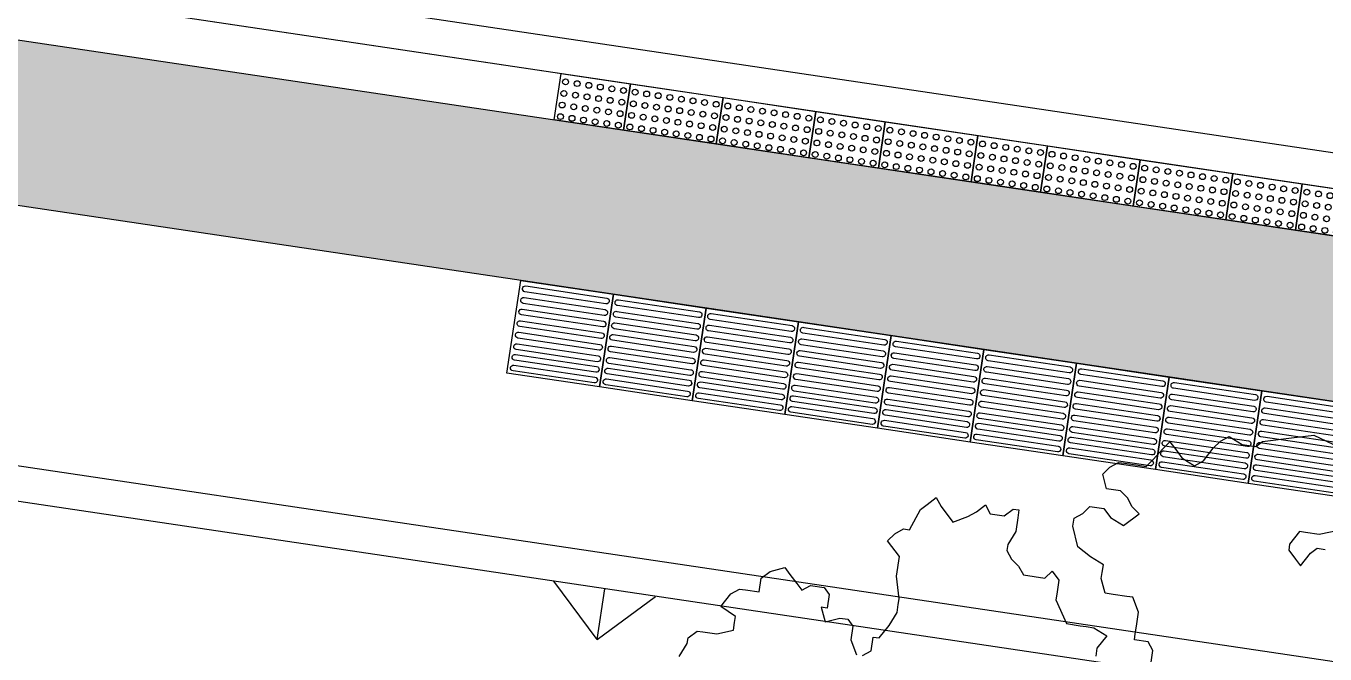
# Model space of a CAD drawing. Header units: millimetres. Extents: x 338 to 506, y 179 to 335.
# Drawn here: x 389.11 to 394.65, y 321.79 to 324.48 of the extents above; entities that cross this region are included whole.
import ezdxf

# ---------------------------------------------------------------- set-up
doc = ezdxf.new("R2010")
doc.units = ezdxf.units.MM
for name, color, linetype in [('ANDEN', 251, 'Continuous'), ('ARBOL-TOP', 3, 'Continuous'), ('MOBILIARIO_URBANO', 51, 'Continuous'), ('MUROS', 32, 'Continuous')]:
    doc.layers.add(name, color=color, linetype=linetype)

# ---------------------------------------------------------------- blocks, each defined once
blk = doc.blocks.new('*U879')
at = {"layer": 'MOBILIARIO_URBANO'}
blk.add_lwpolyline([(1193.079, 208.8296), (1193.379, 208.8296), (1193.379, 208.6296), (1193.079, 208.6296), (1193.079, 208.8296)], dxfattribs=at)
for centre in [(1193.1035, 208.7971), (1193.1535, 208.7971), (1193.2035, 208.7971), (1193.2535, 208.7971), (1193.3035, 208.7971), (1193.3535, 208.7971), (1193.4035, 208.7971), (1193.4535, 208.7971), (1193.1035, 208.7471), (1193.1535, 208.7471), (1193.2035, 208.7471), (1193.2535, 208.7471), (1193.3035, 208.7471), (1193.3535, 208.7471), (1193.4035, 208.7471), (1193.4535, 208.7471), (1193.1035, 208.6971), (1193.1535, 208.6971), (1193.2035, 208.6971), (1193.2535, 208.6971), (1193.3035, 208.6971), (1193.3535, 208.6971), (1193.4035, 208.6971), (1193.4535, 208.6971), (1193.1035, 208.6471), (1193.1535, 208.6471), (1193.2035, 208.6471), (1193.2535, 208.6471), (1193.3035, 208.6471), (1193.3535, 208.6471), (1193.4035, 208.6471), (1193.4535, 208.6471)]:
    blk.add_circle(centre, 0.0125, dxfattribs=at)
blk = doc.blocks.new('*U29')
at = {"layer": 'MOBILIARIO_URBANO'}
blk.add_lwpolyline([(1192.979, 208.8296), (1193.379, 208.8296), (1193.379, 208.6296), (1192.979, 208.6296), (1192.979, 208.8296)], dxfattribs=at)
for centre in [(1193.0035, 208.7971), (1193.0535, 208.7971), (1193.1035, 208.7971), (1193.1535, 208.7971), (1193.2035, 208.7971), (1193.2535, 208.7971), (1193.3035, 208.7971), (1193.3535, 208.7971), (1193.0035, 208.7471), (1193.0535, 208.7471), (1193.1035, 208.7471), (1193.1535, 208.7471), (1193.2035, 208.7471), (1193.2535, 208.7471), (1193.3035, 208.7471), (1193.3535, 208.7471), (1193.0035, 208.6971), (1193.0535, 208.6971), (1193.1035, 208.6971), (1193.1535, 208.6971), (1193.2035, 208.6971), (1193.2535, 208.6971), (1193.3035, 208.6971), (1193.3535, 208.6971), (1193.0035, 208.6471), (1193.0535, 208.6471), (1193.1035, 208.6471), (1193.1535, 208.6471), (1193.2035, 208.6471), (1193.2535, 208.6471), (1193.3035, 208.6471), (1193.3535, 208.6471)]:
    blk.add_circle(centre, 0.0125, dxfattribs=at)
blk = doc.blocks.new('*U887')
at = {"layer": 'ANDEN', "linetype": 'Continuous'}
for p, q in [((139.8345, 78.5683), (139.8345, 133.6332)), ((140.5344, 133.6332), (140.5344, 78.5683))]:
    blk.add_line(p, q, dxfattribs=at)
at = {"layer": 'ANDEN', "linetype": 'Continuous', "extrusion": (0, 0, -1)}
for points in [[(-139.8345, 133.6332), (-140.5344, 78.5683), (-139.8345, 78.5683)], [(-139.8345, 133.6332), (-140.5344, 133.6332), (-140.5344, 78.5683)]]:
    blk.add_solid(points, dxfattribs=at)
blk = doc.blocks.new('*U877')
at = {"layer": 'MOBILIARIO_URBANO', "color": 241}
blk.add_lwpolyline([(1146.7184, 221.4799), (1147.1184, 221.4799), (1147.1184, 221.0799), (1146.7184, 221.0799), (1146.7184, 221.4799)], dxfattribs=at)
for points in [[(1146.7433, 221.4599), (1147.0933, 221.4599, -1), (1147.0933, 221.4349), (1146.7433, 221.4349, -1)], [(1146.7432, 221.4099), (1147.0932, 221.4099, -1), (1147.0932, 221.3849), (1146.7432, 221.3849, -1)], [(1146.7432, 221.3599), (1147.0932, 221.3599, -1), (1147.0932, 221.3349), (1146.7432, 221.3349, -1)], [(1146.7432, 221.3099), (1147.0932, 221.3099, -1), (1147.0932, 221.2849), (1146.7432, 221.2849, -1)], [(1146.7431, 221.2599), (1147.0931, 221.2599, -1), (1147.0931, 221.2349), (1146.7431, 221.2349, -1)], [(1146.7429, 221.2099), (1147.0929, 221.2099, -1), (1147.0929, 221.1849), (1146.7429, 221.1849, -1)], [(1146.743, 221.1644), (1147.093, 221.1644, -1), (1147.093, 221.1394), (1146.743, 221.1394, -1)], [(1146.7429, 221.1179), (1147.0929, 221.1179, -1), (1147.0929, 221.0929), (1146.7429, 221.0929, -1)]]:
    blk.add_lwpolyline(points, format="xyb", close=True, dxfattribs=at)
blk = doc.blocks.new('*X960')
at = {"color": 0}
for q in [(138.5846, 115.0523), (138.5846, 114.6138), (138.5846, 114.833)]:
    blk.add_line((138.3654, 114.833), q, dxfattribs=at)
blk = doc.blocks.new('ARBOLITO')
at = {"linetype": 'ByBlock'}
for points in [[(461.8868, 69.4789), (461.8931, 69.4935), (461.8931, 69.4997), (461.9014, 69.508), (461.9076, 69.508), (461.9221, 69.508), (461.9388, 69.5143), (461.9388, 69.5226), (461.9388, 69.5288), (461.9221, 69.5371), (461.9305, 69.5517), (461.9388, 69.5579), (461.945, 69.5579), (461.9595, 69.5579), (461.9595, 69.5724), (461.9679, 69.5807), (461.9824, 69.587), (461.9886, 69.5807), (461.997, 69.5724), (462.0032, 69.5662), (462.0115, 69.5724), (462.026, 69.5724), (462.0323, 69.5662), (462.0323, 69.5517), (462.026, 69.5517), (462.0323, 69.5371), (462.0468, 69.5433), (462.0551, 69.5433), (462.0614, 69.5371), (462.0614, 69.5226), (462.0697, 69.508)], [(462.0759, 69.508), (462.0842, 69.5143), (462.0842, 69.5288), (462.0905, 69.5288), (462.0988, 69.5433), (462.105, 69.5579), (462.105, 69.5662), (462.105, 69.5724), (462.0988, 69.5953), (462.0988, 69.6161), (462.0842, 69.6306), (462.0905, 69.6389), (462.0988, 69.6452), (462.105, 69.6452), (462.1133, 69.668), (462.1195, 69.6742), (462.1279, 69.6826), (462.1341, 69.6742), (462.1486, 69.6597), (462.1632, 69.668), (462.1715, 69.6742), (462.1798, 69.6826), (462.186, 69.6742), (462.2006, 69.6742), (462.2089, 69.6826), (462.2151, 69.6826), (462.2151, 69.6742), (462.2151, 69.6597), (462.2089, 69.6452), (462.2089, 69.6389), (462.2151, 69.6306), (462.2234, 69.6244), (462.2297, 69.6161), (462.2525, 69.6161), (462.2588, 69.6244), (462.2671, 69.6161), (462.2671, 69.6015), (462.2671, 69.5953), (462.2816, 69.5724), (462.2962, 69.5724), (462.3024, 69.5724), (462.3107, 69.5724), (462.3253, 69.5662), (462.3169, 69.5517), (462.3169, 69.5433)], [(462.3751, 69.5433), (462.3751, 69.5579), (462.3689, 69.5662), (462.3543, 69.5662), (462.3543, 69.5724), (462.3543, 69.5807), (462.3543, 69.5953), (462.346, 69.6098), (462.3398, 69.6098), (462.3253, 69.6098), (462.3169, 69.6098), (462.3107, 69.6244), (462.3107, 69.6306), (462.3107, 69.6389), (462.2962, 69.6452), (462.2816, 69.6535), (462.2733, 69.6742), (462.2733, 69.6826), (462.2816, 69.6888), (462.2879, 69.6971), (462.3024, 69.6971), (462.3107, 69.6888), (462.3253, 69.6826), (462.3398, 69.6971), (462.3315, 69.7033), (462.3253, 69.7117), (462.3169, 69.7179), (462.3024, 69.7179), (462.2962, 69.7324), (462.3024, 69.7407), (462.3107, 69.747), (462.3169, 69.747), (462.3315, 69.747), (462.3398, 69.747), (462.346, 69.7553), (462.3543, 69.7678), (462.3606, 69.7761), (462.3689, 69.7678), (462.3751, 69.7615), (462.3897, 69.7553), (462.398, 69.7615), (462.4063, 69.7761), (462.4125, 69.7844), (462.4208, 69.7906), (462.4354, 69.7844), (462.4499, 69.7844), (462.4562, 69.7906), (462.4853, 69.7989), (462.5081, 69.8052), (462.5289, 69.7989)], [(462.5517, 69.7117), (462.5289, 69.7033), (462.5143, 69.7033), (462.5081, 69.7033), (462.4998, 69.6888), (462.4998, 69.6826), (462.5081, 69.6742), (462.5143, 69.668), (462.5227, 69.6826), (462.5289, 69.6888), (462.5372, 69.6888)], [(461.8868, 69.4789), (461.8931, 69.4935), (461.8931, 69.4997), (461.9014, 69.508), (461.9076, 69.508), (461.9221, 69.508), (461.9388, 69.5143), (461.9388, 69.5226), (461.9388, 69.5288), (461.9221, 69.5371), (461.9305, 69.5517), (461.9388, 69.5579), (461.945, 69.5579), (461.9595, 69.5579), (461.9595, 69.5724), (461.9679, 69.5807), (461.9824, 69.587), (461.9886, 69.5807), (461.997, 69.5724), (462.0032, 69.5662), (462.0115, 69.5724), (462.026, 69.5724), (462.0323, 69.5662), (462.0323, 69.5517), (462.026, 69.5517), (462.0323, 69.5371), (462.0468, 69.5433), (462.0551, 69.5433), (462.0614, 69.5371), (462.0614, 69.5226), (462.0697, 69.508)], [(462.0759, 69.508), (462.0842, 69.5143), (462.0842, 69.5288), (462.0905, 69.5288), (462.0988, 69.5433), (462.105, 69.5579), (462.105, 69.5662), (462.105, 69.5724), (462.0988, 69.5953), (462.0988, 69.6161), (462.0842, 69.6306), (462.0905, 69.6389), (462.0988, 69.6452), (462.105, 69.6452), (462.1133, 69.668), (462.1195, 69.6742), (462.1279, 69.6826), (462.1341, 69.6742), (462.1486, 69.6597), (462.1632, 69.668), (462.1715, 69.6742), (462.1798, 69.6826), (462.186, 69.6742), (462.2006, 69.6742), (462.2089, 69.6826), (462.2151, 69.6826), (462.2151, 69.6742), (462.2151, 69.6597), (462.2089, 69.6452), (462.2089, 69.6389), (462.2151, 69.6306), (462.2234, 69.6244), (462.2297, 69.6161), (462.2525, 69.6161), (462.2588, 69.6244), (462.2671, 69.6161), (462.2671, 69.6015), (462.2671, 69.5953), (462.2816, 69.5724), (462.2962, 69.5724), (462.3024, 69.5724), (462.3107, 69.5724), (462.3253, 69.5662), (462.3169, 69.5517), (462.3169, 69.5433)], [(462.3751, 69.5433), (462.3751, 69.5579), (462.3689, 69.5662), (462.3543, 69.5662), (462.3543, 69.5724), (462.3543, 69.5807), (462.3543, 69.5953), (462.346, 69.6098), (462.3398, 69.6098), (462.3253, 69.6098), (462.3169, 69.6098), (462.3107, 69.6244), (462.3107, 69.6306), (462.3107, 69.6389), (462.2962, 69.6452), (462.2816, 69.6535), (462.2733, 69.6742), (462.2733, 69.6826), (462.2816, 69.6888), (462.2879, 69.6971), (462.3024, 69.6971), (462.3107, 69.6888), (462.3253, 69.6826), (462.3398, 69.6971), (462.3315, 69.7033), (462.3253, 69.7117), (462.3169, 69.7179), (462.3024, 69.7179), (462.2962, 69.7324), (462.3024, 69.7407), (462.3107, 69.747), (462.3169, 69.747), (462.3315, 69.747), (462.3398, 69.747), (462.346, 69.7553), (462.3543, 69.7678), (462.3606, 69.7761), (462.3689, 69.7678), (462.3751, 69.7615), (462.3897, 69.7553), (462.398, 69.7615), (462.4063, 69.7761), (462.4125, 69.7844), (462.4208, 69.7906), (462.4354, 69.7844), (462.4499, 69.7844), (462.4562, 69.7906), (462.4853, 69.7989), (462.5081, 69.8052), (462.5289, 69.7989)], [(462.5517, 69.7117), (462.5289, 69.7033), (462.5143, 69.7033), (462.5081, 69.7033), (462.4998, 69.6888), (462.4998, 69.6826), (462.5081, 69.6742), (462.5143, 69.668), (462.5227, 69.6826), (462.5289, 69.6888), (462.5372, 69.6888)]]:
    blk.add_lwpolyline(points, dxfattribs=at)
blk = doc.blocks.new('A$C7152A42C')
at = {"layer": 'ANDEN'}
blk.add_lwpolyline([(134.58444, 70.81492), (140.73444, 70.81492), (140.88483, 70.81492), (140.88483, 139.4371), (140.88483, 141.26289, 0.3468554), (140.41942, 141.75892), (139.81378, 141.79737), (139.4802, 141.81855)], format="xyb", dxfattribs=at)
for points in [[(140.73444, 78.74063), (140.73444, 141.26289)], [(140.73444, 78.10052), (140.73444, 136.87449)], [(124.65864, 101.85105), (138.73464, 101.85105), (138.73464, 131.19444), (124.65864, 132.08818)]]:
    blk.add_lwpolyline(points, dxfattribs=at)
blk.add_lwpolyline([(138.58464, 102.00105), (138.58464, 131.05366), (124.80864, 131.92836), (124.80864, 102.00105)], close=True, dxfattribs=at)
at = {"layer": 'ANDEN', "linetype": 'Continuous'}
blk.add_blockref('*U887', (0, 0), dxfattribs=at)
at = {"layer": 'ANDEN', "color": 251, "linetype": 'Continuous'}
blk.add_blockref('*X960', (0, 0), dxfattribs=at)
at = {"layer": 'ANDEN', "rotation": 270}
for name, p in [('*U877', (-81.64533, 1262.10039)), ('*U879', (-68.09512, 1308.4209)), ('*U29', (-68.09512, 1308.0209)), ('*U877', (-81.64533, 1261.70039)), ('*U29', (-68.09512, 1307.6209)), ('*U877', (-81.64533, 1261.30039)), ('*U879', (-68.09512, 1307.32087)), ('*U877', (-81.64533, 1260.90039)), ('*U29', (-68.09512, 1306.92087)), ('*U877', (-81.64533, 1260.50039)), ('*U879', (-68.09512, 1306.62083)), ('*U877', (-81.64533, 1260.10039)), ('*U29', (-68.09512, 1306.22083)), ('*U877', (-81.64533, 1259.70039)), ('*U29', (-68.09512, 1305.82083)), ('*U877', (-81.64533, 1259.30039)), ('*U879', (-68.09512, 1305.5208)), ('*U877', (-81.64533, 1258.90039)), ('*U29', (-68.09512, 1305.1208))]:
    blk.add_blockref(name, p, dxfattribs=at)
at = {"layer": 'ARBOL-TOP', "color": 3, "linetype": 'ByBlock', "xscale": 4.090679926752369, "yscale": 4.090679926752369, "zscale": 4.090679926752369, "rotation": 270}
blk.add_blockref('ARBOLITO', (-145.87066, 2003.90737), dxfattribs=at)

msp = doc.modelspace()

# ---------------------------------------------------------------- block references
at = {"layer": 'MUROS', "color": 32, "rotation": 81.53046525965426}
msp.add_blockref('A$C7152A42C', (484.7482, 168.0844), dxfattribs=at)

doc.saveas('drawing.dxf')
